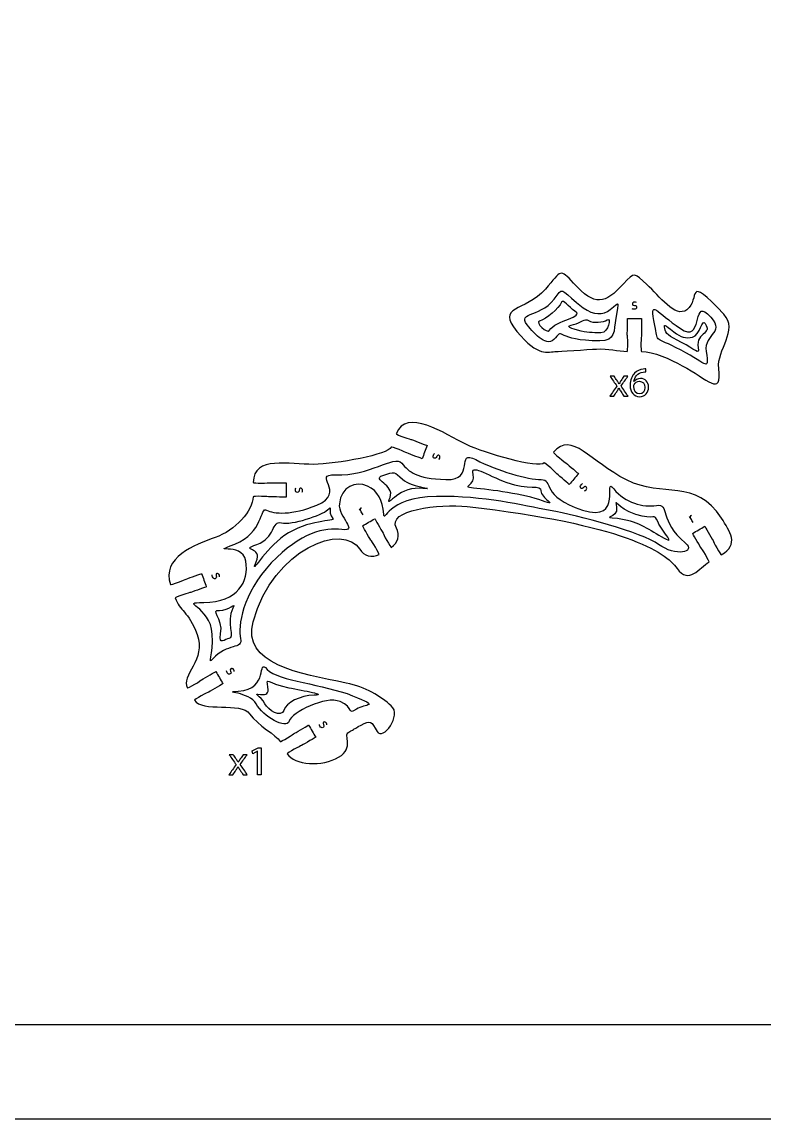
# Model space of a CAD drawing. Extents: x 0 to 1000, y 0 to 600.
# Drawn here: x 638.4 to 795.9, y 0 to 232.9 of the extents above; entities that cross this region are included whole.
import ezdxf

# ---------------------------------------------------------------- set-up
doc = ezdxf.new("R2010")
doc.units = 0
doc.header["$MEASUREMENT"] = 0
doc.layers.add('DEFAULT', color=7, linetype='CONTINUOUS')

msp = doc.modelspace()

# ---------------------------------------------------------------- linework, layer by layer
at = {"layer": 'DEFAULT', "color": 250}
for points in [[(0.05, 600.05), (1000.05, 600.05), (1000.05, 0.05), (0.05, 0.05)], [(688.46, 78.1), (688.45, 78.1), (687.45, 77.57), (687.3, 78.16), (688.56, 78.83), (689.21, 78.83), (689.21, 73.1), (688.47, 73.1), (688.47, 78.1)]]:
    msp.add_lwpolyline(points, close=True, dxfattribs=at)
msp.add_lwpolyline([(349.46, 570.05), (980.05, 570.05), (980.05, 20.05), (203.88, 20.05), (203.88, 570.05), (223.88, 570.05)], dxfattribs=at)
at = {"layer": 'DEFAULT', "color": 1}
for points, knots in [([(778.59, 159.92), (775.97, 161.29), (772.51, 162.94), (769.92, 162.94), (769.86, 162.96), (769.82, 163.73), (769.82, 164.69), (769.83, 165.65), (769.93, 166.26), (769.93, 166.44), (769.93, 167.32), (769.93, 169.94), (769.93, 169.94), (768.93, 169.94), (767.93, 169.95), (766.94, 169.95), (766.94, 169.95), (766.93, 167.32), (766.93, 166.44), (766.93, 166.27), (767.03, 165.66), (767.03, 164.69), (767.02, 163.73), (766.98, 162.94), (766.92, 162.94), (764.87, 162.95), (762.94, 163.63), (760.38, 163.45), (758.71, 163.34), (751.98, 162.94), (751.93, 162.94), (749.93, 162.9), (748.1, 161.62), (743.51, 167.19), (738.92, 172.76), (745.17, 171.2), (749.53, 176.16), (753.09, 180.22), (752.59, 180.58), (755.5, 177.44), (760.17, 172.42), (762.11, 172.96), (766.1, 177.28), (768.57, 179.96), (768.43, 179.53), (771.09, 177.15), (773.72, 174.79), (777.04, 169.88), (779.59, 171.8), (782.5, 174), (779.06, 179.72), (787.42, 170.82), (790.6, 167.43), (785.85, 163.38), (786.35, 159.32), (787.11, 153.11), (783.92, 157.14), (778.59, 159.92)], [1, 1, 1, 1, 2, 2, 2, 3, 3, 3, 4, 4, 4, 5, 5, 5, 13.500006, 13.500006, 13.500006, 14.500006, 14.500006, 14.500006, 15.500006, 15.500006, 15.500006, 16.500006, 16.500006, 16.500006, 17.500006, 17.500006, 17.500006, 18.500006, 18.500006, 18.500006, 19.500006, 19.500006, 19.500006, 20.500006, 20.500006, 20.500006, 21.500006, 21.500006, 21.500006, 22.500006, 22.500006, 22.500006, 23.500006, 23.500006, 23.500006, 24.500006, 24.500006, 24.500006, 25.500006, 25.500006, 25.500006, 26.500006, 26.500006, 26.500006, 27.500006, 27.500006, 27.500006, 27.500006]), ([(786.88, 119.76), (786.83, 119.74), (786.4, 120.39), (785.92, 121.23), (785.44, 122.07), (785.22, 122.65), (785.13, 122.79), (784.69, 123.55), (783.38, 125.83), (783.38, 125.83), (782.51, 125.33), (781.65, 124.83), (780.78, 124.33), (780.78, 124.33), (782.09, 122.05), (782.53, 121.3), (782.62, 121.14), (783.01, 120.67), (783.49, 119.83), (783.98, 118.99), (784.33, 118.29), (784.28, 118.27), (782.21, 117.07), (779.99, 113.34), (777.5, 116.89), (775.01, 120.43), (765.99, 126.29), (732.95, 130.03), (727.06, 130.7), (715.73, 129.28), (717.93, 125.47), (718.76, 124.03), (718.27, 122.2), (716.83, 121.37), (716.79, 121.34), (716.36, 122), (715.87, 122.83), (715.39, 123.67), (715.17, 124.25), (715.08, 124.4), (714.65, 125.15), (713.33, 127.43), (713.33, 127.43), (712.47, 126.93), (711.6, 126.43), (710.73, 125.93), (710.73, 125.93), (712.05, 123.66), (712.49, 122.9), (712.57, 122.75), (712.96, 122.27), (713.45, 121.43), (713.93, 120.59), (714.29, 119.9), (714.24, 119.87), (712.8, 119.04), (710.97, 119.53), (710.14, 120.96), (706.87, 126.62), (691.85, 121.31), (687.51, 105.58), (685.06, 96.66), (697.36, 94.53), (707.29, 92.58), (711.38, 91.78), (714.53, 89.74), (716.84, 87.75), (719.14, 85.76), (715, 80.19), (713.82, 82.3), (712.64, 84.42), (712.4, 84.8), (710.41, 83.65), (708.59, 82.59), (709.31, 83.01), (707.82, 82.15), (706.53, 81.4), (709.09, 78.9), (705.66, 76.84), (702.24, 74.79), (696.17, 75.1), (694.75, 77.56), (694.72, 77.61), (695.37, 78.04), (696.21, 78.52), (697.05, 79.01), (697.63, 79.22), (697.77, 79.31), (698.53, 79.75), (700.8, 81.06), (700.8, 81.06), (700.3, 81.93), (699.8, 82.8), (699.3, 83.66), (699.3, 83.66), (697.03, 82.35), (696.27, 81.91), (696.12, 81.82), (695.65, 81.43), (694.81, 80.95), (693.97, 80.46), (693.27, 80.11), (693.24, 80.16), (692.43, 81.6), (688.56, 83.46), (686.77, 86.05), (685, 88.64), (676.55, 86.33), (675.05, 88.92), (675.02, 88.97), (675.68, 89.4), (676.51, 89.89), (677.35, 90.37), (677.93, 90.59), (678.08, 90.67), (678.84, 91.12), (681.11, 92.43), (681.11, 92.43), (680.61, 93.29), (680.11, 94.16), (679.61, 95.02), (679.61, 95.02), (677.34, 93.71), (676.58, 93.27), (676.43, 93.19), (675.95, 92.79), (675.11, 92.31), (674.27, 91.83), (673.58, 91.48), (673.55, 91.52), (672.05, 94.12), (677.65, 97.53), (675.64, 102.87), (673.73, 107.93), (671.96, 107.81), (670.96, 110.65), (670.94, 110.7), (671.67, 111), (672.58, 111.32), (673.5, 111.64), (674.1, 111.75), (674.26, 111.81), (675.09, 112.1), (677.57, 112.96), (677.57, 112.96), (677.24, 113.91), (676.91, 114.85), (676.57, 115.8), (676.57, 115.8), (674.1, 114.92), (673.27, 114.64), (673.11, 114.58), (672.57, 114.28), (671.65, 113.96), (670.74, 113.64), (669.99, 113.42), (669.97, 113.47), (667.98, 119.14), (675.16, 121.96), (679.45, 123.45), (683.74, 124.95), (687.48, 129.11), (687.51, 132.12), (687.51, 132.17), (688.3, 132.21), (689.26, 132.19), (690.23, 132.18), (690.84, 132.08), (691.01, 132.08), (691.89, 132.07), (694.51, 132.03), (694.51, 132.03), (694.53, 133.03), (694.54, 134.04), (694.55, 135.04), (694.55, 135.04), (691.92, 135.06), (691.05, 135.08), (690.87, 135.08), (690.26, 134.98), (689.3, 134.99), (688.33, 135), (687.55, 135.06), (687.55, 135.11), (687.61, 140.92), (695.3, 138.89), (700.29, 138.98), (705.28, 139.06), (716.3, 141.07), (716.83, 142.65), (716.85, 142.7), (717.6, 142.46), (718.5, 142.12), (719.41, 141.78), (719.94, 141.47), (720.1, 141.41), (720.92, 141.1), (723.38, 140.18), (723.38, 140.18), (723.73, 141.11), (724.08, 142.05), (724.44, 142.98), (724.44, 142.98), (721.98, 143.91), (721.16, 144.22), (721, 144.28), (720.39, 144.4), (719.49, 144.74), (718.58, 145.08), (717.87, 145.4), (717.89, 145.45), (720, 151.07), (728.05, 145.49), (732.91, 143.13), (736.52, 141.38), (748.19, 138), (749.29, 139.28), (749.32, 139.33), (749.95, 138.85), (750.68, 138.22), (751.41, 137.59), (751.81, 137.12), (751.94, 137), (752.61, 136.43), (754.6, 134.73), (754.6, 134.73), (755.25, 135.48), (755.9, 136.24), (756.55, 137), (756.55, 137), (754.56, 138.71), (753.9, 139.28), (753.77, 139.39), (753.24, 139.71), (752.5, 140.35), (751.77, 140.97), (751.2, 141.52), (751.24, 141.56), (755.15, 146.11), (759.05, 139.58), (766.78, 135.66), (774.5, 131.73), (781.42, 136.11), (786.91, 127.56), (788.72, 124.73), (790.76, 122.01), (786.88, 119.76)], [1, 1, 1, 1, 2, 2, 2, 3, 3, 3, 4, 4, 4, 12.507608, 12.507608, 12.507608, 13.507608, 13.507608, 13.507608, 14.507608, 14.507608, 14.507608, 15.507608, 15.507608, 15.507608, 16.507608, 16.507608, 16.507608, 17.507608, 17.507608, 17.507608, 18.507608, 18.507608, 18.507608, 19.507608, 19.507608, 19.507608, 20.507608, 20.507608, 20.507608, 21.507608, 21.507608, 21.507608, 22.507608, 22.507608, 22.507608, 31.01156, 31.01156, 31.01156, 32.01156, 32.01156, 32.01156, 33.01156, 33.01156, 33.01156, 34.01156, 34.01156, 34.01156, 35.01156, 35.01156, 35.01156, 36.01156, 36.01156, 36.01156, 37.01156, 37.01156, 37.01156, 38.01156, 38.01156, 38.01156, 39.01156, 39.01156, 39.01156, 40.01156, 40.01156, 40.01156, 41.01156, 41.01156, 41.01156, 42.01156, 42.01156, 42.01156, 43.01156, 43.01156, 43.01156, 44.01156, 44.01156, 44.01156, 45.01156, 45.01156, 45.01156, 46.01156, 46.01156, 46.01156, 54.510507, 54.510507, 54.510507, 55.510507, 55.510507, 55.510507, 56.510507, 56.510507, 56.510507, 57.510507, 57.510507, 57.510507, 58.510507, 58.510507, 58.510507, 59.510507, 59.510507, 59.510507, 60.510507, 60.510507, 60.510507, 61.510507, 61.510507, 61.510507, 62.510507, 62.510507, 62.510507, 71.014459, 71.014459, 71.014459, 72.014459, 72.014459, 72.014459, 73.014459, 73.014459, 73.014459, 74.014459, 74.014459, 74.014459, 75.014459, 75.014459, 75.014459, 76.014459, 76.014459, 76.014459, 77.014459, 77.014459, 77.014459, 78.014459, 78.014459, 78.014459, 79.014459, 79.014459, 79.014459, 87.525235, 87.525235, 87.525235, 88.525235, 88.525235, 88.525235, 89.525235, 89.525235, 89.525235, 90.525235, 90.525235, 90.525235, 91.525235, 91.525235, 91.525235, 92.525235, 92.525235, 92.525235, 93.525235, 93.525235, 93.525235, 94.525235, 94.525235, 94.525235, 95.525235, 95.525235, 95.525235, 104.035822, 104.035822, 104.035822, 105.035822, 105.035822, 105.035822, 106.035822, 106.035822, 106.035822, 107.035822, 107.035822, 107.035822, 108.035822, 108.035822, 108.035822, 109.035822, 109.035822, 109.035822, 110.035822, 110.035822, 110.035822, 111.035822, 111.035822, 111.035822, 112.035822, 112.035822, 112.035822, 120.542385, 120.542385, 120.542385, 121.542385, 121.542385, 121.542385, 122.542385, 122.542385, 122.542385, 123.542385, 123.542385, 123.542385, 124.542385, 124.542385, 124.542385, 125.542385, 125.542385, 125.542385, 126.542385, 126.542385, 126.542385, 127.542385, 127.542385, 127.542385, 128.542385, 128.542385, 128.542385, 137.044978, 137.044978, 137.044978, 138.044978, 138.044978, 138.044978, 139.044978, 139.044978, 139.044978, 140.044978, 140.044978, 140.044978, 141.044978, 141.044978, 141.044978, 142.044978, 142.044978, 142.044978, 143.044978, 143.044978, 143.044978, 143.044978])]:
    msp.add_open_spline(points, degree=3, knots=knots, dxfattribs=at)
at = {"layer": 'DEFAULT', "color": 5}
for points, knots in [([(761.08, 165.18), (764.48, 165.18), (764.04, 167.21), (764.47, 169.99), (765.03, 173.68), (765.56, 173.68), (763.3, 171.84), (761.8, 170.61), (759.72, 170.61), (757.59, 172.19), (753.3, 175.38), (753.28, 176.84), (752.03, 174.85), (748.98, 169.96), (743.37, 171.49), (745.68, 168.58), (747.31, 166.53), (749.94, 163.58), (751.66, 165.8), (753.4, 168.04), (751.82, 165.18), (761.08, 165.18)], [0, 0, 0, 0, 1, 1, 1, 2, 2, 2, 3, 3, 3, 4, 4, 4, 5, 5, 5, 6, 6, 6, 7, 7, 7, 7]), ([(783.92, 170.95), (780.75, 173.85), (783.03, 164.55), (778.18, 167.79), (773.22, 171.1), (771.37, 174.68), (772.78, 168.41), (773.58, 164.86), (772.38, 166.11), (777.18, 163.81), (783.78, 160.64), (784.34, 158.14), (783.66, 162.93), (783.1, 166.86), (788.37, 166.86), (783.92, 170.95)], [0, 0, 0, 0, 1, 1, 1, 2, 2, 2, 3, 3, 3, 4, 4, 4, 5, 5, 5, 5]), ([(779.23, 122.3), (773.57, 126.99), (775.99, 130.79), (773.13, 130.28), (770.27, 129.77), (766.53, 130.81), (764.04, 133.78), (761.55, 136.74), (766.31, 126.4), (757.4, 129.27), (748.48, 132.13), (751.34, 135.75), (748.61, 135.75), (745.87, 135.75), (739.27, 137.61), (734.78, 139.98), (730.3, 142.35), (734.9, 135.49), (728.43, 135.75), (721.96, 136), (720.67, 137.35), (719.05, 139.22), (717.43, 141.09), (712.24, 136.4), (705.03, 136.74), (699.71, 136.99), (707.57, 133.07), (701.02, 130.31), (695.86, 128.14), (691.79, 128.44), (690.38, 129.27), (688.96, 130.1), (689.71, 124.41), (683.65, 122.05), (677.59, 119.68), (685.19, 122.83), (685.95, 118.46), (686.7, 114.13), (684.31, 109.75), (677.05, 109.68), (671.49, 109.63), (678.5, 109.1), (678.84, 102.92), (679.07, 98.58), (677.77, 96.29), (678.96, 97.69), (681.9, 101.13), (685.48, 99.6), (684.85, 102.04), (684.23, 104.49), (685.19, 111.58), (691.37, 118.05), (697.64, 124.62), (702.66, 125.62), (706.35, 125.16), (710.05, 124.71), (705.48, 127.78), (705.81, 130.62), (706.23, 134.19), (709.25, 135.6), (711.79, 134.37), (714.03, 133.29), (714.99, 131.43), (715.23, 128.4), (715.4, 126.4), (715.65, 131.98), (726.44, 132.16), (736.6, 132.34), (744.66, 130.26), (750.55, 129.19), (756.44, 128.11), (770.05, 124.54), (773.58, 121.97), (777.11, 119.39), (781.68, 120.27), (779.23, 122.3)], [1, 1, 1, 1, 2, 2, 2, 3, 3, 3, 4, 4, 4, 5, 5, 5, 6, 6, 6, 7, 7, 7, 8, 8, 8, 9, 9, 9, 10, 10, 10, 11, 11, 11, 12, 12, 12, 13, 13, 13, 14, 14, 14, 15, 15, 15, 16, 16, 16, 17, 17, 17, 18, 18, 18, 19, 19, 19, 20, 20, 20, 21, 21, 21, 22, 22, 22, 23, 23, 23, 24, 24, 24, 25, 25, 25, 26, 26, 26, 26]), ([(684.35, 90.84), (680.56, 90.6), (686.76, 90.79), (688.17, 88.14), (689.58, 85.48), (694.61, 82.66), (695.14, 84.49), (695.68, 86.31), (702.94, 89.97), (705.98, 88.64), (709.01, 87.31), (707.51, 85.73), (709.42, 87.02), (711.33, 88.3), (714.77, 87.43), (708.63, 89.88), (702.48, 92.33), (692.86, 92.99), (690.49, 95.48), (688.13, 97.98), (691.2, 91.27), (684.35, 90.84)], [0, 0, 0, 0, 1, 1, 1, 2, 2, 2, 3, 3, 3, 4, 4, 4, 5, 5, 5, 6, 6, 6, 7, 7, 7, 7])]:
    msp.add_open_spline(points, degree=3, knots=knots, dxfattribs=at)
at = {"layer": 'DEFAULT', "color": 3}
for points, knots in [([(748.27, 169.39), (749.89, 169.83), (752.31, 171.98), (752.98, 173.4), (753.33, 174.15), (754.47, 172.31), (755.77, 171.52), (758.08, 170.11), (751.73, 169.72), (750.37, 167.41), (749.9, 166.62), (747.31, 169.13), (748.27, 169.39)], [0, 0, 0, 0, 1, 1, 1, 2, 2, 2, 3, 3, 3, 4, 4, 4, 4]), ([(761.32, 166.92), (763.12, 166.92), (763.47, 170.24), (762.65, 169.65), (761.88, 169.1), (759.67, 168.87), (758.71, 169.49), (757.87, 170.03), (757.09, 169.03), (755.51, 168.66), (753.93, 168.29), (754.26, 168.04), (756.38, 167.46), (758.5, 166.88), (759.39, 166.92), (761.32, 166.92)], [0, 0, 0, 0, 1, 1, 1, 2, 2, 2, 3, 3, 3, 4, 4, 4, 5, 5, 5, 5]), ([(776.81, 167.11), (774.68, 168.7), (774.69, 168.79), (774.88, 167.79), (775.06, 166.79), (775.62, 166.19), (778.43, 164.84), (781.23, 163.49), (782.28, 161.94), (781.97, 163.74), (781.66, 165.55), (782.6, 166.17), (783.28, 166.85), (783.97, 167.54), (784.09, 167.6), (783.47, 168.85), (782.85, 170.09), (782.35, 166.36), (780.79, 165.98), (779.24, 165.61), (778.37, 165.94), (776.81, 167.11)], [0, 0, 0, 0, 1, 1, 1, 2, 2, 2, 3, 3, 3, 4, 4, 4, 5, 5, 5, 6, 6, 6, 7, 7, 7, 7]), ([(719.22, 135.81), (717.42, 137.44), (717.66, 137.48), (715.05, 136.61), (712.43, 135.74), (717.65, 134.7), (716.57, 131.95), (715.49, 129.2), (718.04, 134.11), (722.77, 133.9), (727.5, 133.69), (721.21, 134), (719.22, 135.81)], [0, 0, 0, 0, 1, 1, 1, 2, 2, 2, 3, 3, 3, 4, 4, 4, 4]), ([(734.28, 133.94), (737.76, 133.65), (745.18, 132.63), (748.91, 131.26), (752.65, 129.89), (748.47, 131.87), (748.6, 133.34), (748.72, 134.81), (745.86, 133.44), (741.38, 135.12), (736.9, 136.8), (733.47, 139.23), (734.22, 136.87), (734.97, 134.5), (731.3, 134.19), (734.28, 133.94)], [0, 0, 0, 0, 1, 1, 1, 2, 2, 2, 3, 3, 3, 4, 4, 4, 5, 5, 5, 5]), ([(704.44, 127.49), (703.18, 129.14), (704.48, 130.42), (703.32, 129.31), (702.16, 128.19), (695.64, 126.03), (693.53, 126.57), (691.41, 127.11), (692.25, 123.38), (688.3, 121.97), (684.36, 120.56), (689.75, 121.63), (688.17, 118.27), (686.59, 114.91), (690.16, 121.09), (694.02, 123.79), (699.24, 127.43), (704.98, 126.78), (704.44, 127.49)], [0, 0, 0, 0, 1, 1, 1, 2, 2, 2, 3, 3, 3, 4, 4, 4, 5, 5, 5, 6, 6, 6, 6]), ([(773.44, 126.71), (774.38, 124.48), (777.8, 121.49), (774.13, 123.66), (771.2, 125.39), (768.83, 127.09), (764.85, 127.53), (760.86, 127.96), (765.09, 127.34), (764.66, 129.83), (764.23, 132.32), (764.48, 129.71), (768.71, 128.33), (772.94, 126.97), (772.52, 128.9), (773.44, 126.71)], [0, 0, 0, 0, 1, 1, 1, 2, 2, 2, 3, 3, 3, 4, 4, 4, 5, 5, 5, 5]), ([(680.4, 107.98), (678.13, 108.17), (681.27, 106.36), (680.62, 103), (680.1, 100.31), (681.59, 102.02), (682.39, 102.02), (683.72, 102.02), (681.68, 105.52), (683.24, 108.48), (684.1, 110.1), (682.34, 107.81), (680.4, 107.98)], [0, 0, 0, 0, 1, 1, 1, 2, 2, 2, 3, 3, 3, 4, 4, 4, 4]), ([(690.66, 91.67), (690.86, 90.35), (690.37, 90), (689.08, 90.17), (687.22, 90.42), (689.04, 89.97), (690, 88.18), (690.71, 86.84), (693.48, 85.11), (694.02, 86.77), (694.56, 88.43), (697.47, 89.92), (700.46, 90.01), (703.45, 90.09), (698.28, 90.95), (695.06, 91.58), (690.25, 92.54), (690.29, 94.12), (690.66, 91.67)], [0, 0, 0, 0, 1, 1, 1, 2, 2, 2, 3, 3, 3, 4, 4, 4, 5, 5, 5, 6, 6, 6, 6])]:
    msp.add_open_spline(points, degree=3, knots=knots, dxfattribs=at)
at = {"layer": 'DEFAULT', "color": 250}
for points, knots in [([(768.85, 173.31), (768.77, 173.36), (768.64, 173.4), (768.5, 173.4), (768.19, 173.4), (768, 173.21), (768, 172.97), (768, 172.8), (768.2, 172.68), (768.42, 172.68), (768.77, 172.68), (768.9, 172.54), (768.9, 172.32), (768.9, 172.07), (768.71, 171.89), (768.36, 171.89), (768.2, 171.89), (768.05, 171.93), (767.95, 171.99)], [0, 0, 0, 0, 1, 1, 1, 2, 2, 2, 3, 3, 3, 4, 4, 4, 5, 5, 5, 6, 6, 6, 6]), ([(770.88, 158.61), (770.72, 158.61), (770.52, 158.61), (770.3, 158.57), (769.08, 158.37), (768.44, 157.48), (768.3, 156.53), (768.31, 156.53), (768.32, 156.53), (768.33, 156.53), (768.61, 156.9), (769.08, 157.2), (769.72, 157.2), (770.73, 157.2), (771.44, 156.47), (771.44, 155.35), (771.44, 154.3), (770.73, 153.33), (769.54, 153.33), (768.31, 153.33), (767.51, 154.28), (767.51, 155.77), (767.51, 156.9), (767.92, 157.79), (768.48, 158.35), (768.96, 158.82), (769.59, 159.11), (770.31, 159.2), (770.54, 159.23), (770.74, 159.24), (770.88, 159.24), (770.88, 159.03), (770.88, 158.82), (770.88, 158.61)], [1.8, 1.8, 1.8, 1.8, 2.8, 2.8, 2.8, 3.8, 3.8, 3.8, 3.88, 3.88, 3.88, 4.88, 4.88, 4.88, 5.88, 5.88, 5.88, 6.88, 6.88, 6.88, 7.88, 7.88, 7.88, 8.88, 8.88, 8.88, 9.88, 9.88, 9.88, 10.88, 10.88, 10.88, 12.68, 12.68, 12.68, 12.68]), ([(764.13, 157.69), (764.33, 157.38), (764.54, 157.08), (764.74, 156.77), (764.9, 156.53), (765.03, 156.31), (765.17, 156.08), (765.18, 156.08), (765.19, 156.08), (765.2, 156.08), (765.34, 156.33), (765.48, 156.55), (765.62, 156.78), (765.82, 157.08), (766.02, 157.39), (766.22, 157.69), (766.5, 157.69), (766.78, 157.69), (767.06, 157.69), (766.57, 157), (766.09, 156.31), (765.6, 155.62), (766.1, 154.89), (766.6, 154.15), (767.1, 153.42), (766.81, 153.42), (766.51, 153.42), (766.22, 153.42), (766.01, 153.74), (765.8, 154.06), (765.59, 154.38), (765.43, 154.63), (765.28, 154.87), (765.14, 155.12), (765.13, 155.12), (765.12, 155.12), (765.12, 155.12), (764.98, 154.87), (764.83, 154.64), (764.67, 154.38), (764.46, 154.06), (764.26, 153.74), (764.05, 153.42), (763.77, 153.42), (763.48, 153.42), (763.2, 153.42), (763.71, 154.15), (764.21, 154.87), (764.72, 155.6), (764.23, 156.29), (763.75, 156.99), (763.27, 157.68), (763.56, 157.68), (763.84, 157.68), (764.13, 157.69)], [0, 0, 0, 0, 3.117992, 3.117992, 3.117992, 4.11817, 4.11817, 4.11817, 4.198185, 4.198185, 4.198185, 5.198363, 5.198363, 5.198363, 8.280293, 8.280293, 8.280293, 10.650717, 10.650717, 10.650717, 17.807196, 17.807196, 17.807196, 25.366655, 25.366655, 25.366655, 27.867101, 27.867101, 27.867101, 31.112878, 31.112878, 31.112878, 32.113056, 32.113056, 32.113056, 32.163065, 32.163065, 32.163065, 33.163244, 33.163244, 33.163244, 36.398153, 36.398153, 36.398153, 38.818585, 38.818585, 38.818585, 46.340494, 46.340494, 46.340494, 53.542919, 53.542919, 53.542919, 55.983355, 55.983355, 55.983355, 55.983355]), ([(770.66, 155.3), (770.66, 156.12), (770.19, 156.61), (769.48, 156.61), (769.01, 156.61), (768.58, 156.32), (768.36, 155.91), (768.31, 155.82), (768.28, 155.71), (768.28, 155.56), (768.29, 154.62), (768.72, 153.92), (769.54, 153.92), (770.21, 153.92), (770.66, 154.48), (770.66, 155.3)], [1, 1, 1, 1, 2, 2, 2, 3, 3, 3, 4, 4, 4, 5, 5, 5, 6, 6, 6, 6]), ([(726.92, 139.99), (726.99, 140.05), (727.07, 140.16), (727.13, 140.3), (727.24, 140.59), (727.12, 140.83), (726.91, 140.91), (726.74, 140.97), (726.56, 140.83), (726.48, 140.62), (726.36, 140.3), (726.18, 140.22), (725.97, 140.3), (725.73, 140.38), (725.64, 140.63), (725.76, 140.96), (725.82, 141.1), (725.9, 141.23), (726, 141.3)], [0, 0, 0, 0, 1, 1, 1, 2, 2, 2, 3, 3, 3, 4, 4, 4, 5, 5, 5, 6, 6, 6, 6]), ([(697.9, 133.07), (697.95, 133.15), (697.99, 133.28), (698, 133.42), (698, 133.73), (697.81, 133.93), (697.58, 133.93), (697.4, 133.93), (697.28, 133.73), (697.28, 133.51), (697.28, 133.16), (697.13, 133.03), (696.91, 133.03), (696.66, 133.03), (696.48, 133.23), (696.49, 133.58), (696.49, 133.73), (696.53, 133.88), (696.59, 133.98)], [0, 0, 0, 0, 1, 1, 1, 2, 2, 2, 3, 3, 3, 4, 4, 4, 5, 5, 5, 6, 6, 6, 6]), ([(757.86, 133.34), (757.95, 133.37), (758.07, 133.45), (758.16, 133.55), (758.37, 133.79), (758.34, 134.06), (758.17, 134.21), (758.03, 134.32), (757.81, 134.25), (757.67, 134.08), (757.45, 133.82), (757.24, 133.81), (757.08, 133.95), (756.88, 134.12), (756.88, 134.38), (757.1, 134.64), (757.21, 134.76), (757.33, 134.85), (757.45, 134.89)], [0, 0, 0, 0, 1, 1, 1, 2, 2, 2, 3, 3, 3, 4, 4, 4, 5, 5, 5, 6, 6, 6, 6]), ([(710.85, 128.26), (710.68, 128.55), (710.51, 128.84), (710.35, 129.13), (710.26, 129.28), (710.18, 129.4), (710.11, 129.51)], [0, 0, 0, 0, 2.831766, 2.831766, 2.831766, 3.831766, 3.831766, 3.831766, 3.831766]), ([(710.27, 129.27), (710.23, 129.47), (710.3, 129.66), (710.45, 129.75), (710.48, 129.76), (710.5, 129.77), (710.52, 129.78)], [0, 0, 0, 0, 1, 1, 1, 2, 2, 2, 2]), ([(780.31, 127.67), (780.27, 127.87), (780.35, 128.05), (780.5, 128.14), (780.52, 128.16), (780.55, 128.17), (780.57, 128.17)], [0, 0, 0, 0, 1, 1, 1, 2, 2, 2, 2]), ([(780.89, 126.66), (780.73, 126.95), (780.56, 127.23), (780.39, 127.52), (780.31, 127.67), (780.23, 127.8), (780.16, 127.91)], [0, 0, 0, 0, 2.831766, 2.831766, 2.831766, 3.831766, 3.831766, 3.831766, 3.831766]), ([(680.4, 115.09), (680.42, 115.19), (680.41, 115.32), (680.37, 115.46), (680.26, 115.75), (680.02, 115.87), (679.8, 115.79), (679.64, 115.74), (679.59, 115.5), (679.67, 115.29), (679.78, 114.97), (679.69, 114.79), (679.48, 114.72), (679.24, 114.63), (679.01, 114.76), (678.89, 115.08), (678.84, 115.23), (678.83, 115.38), (678.85, 115.5)], [0, 0, 0, 0, 1, 1, 1, 2, 2, 2, 3, 3, 3, 4, 4, 4, 5, 5, 5, 6, 6, 6, 6]), ([(683.49, 95.05), (683.49, 95.14), (683.46, 95.27), (683.39, 95.4), (683.24, 95.67), (682.97, 95.74), (682.77, 95.62), (682.62, 95.53), (682.62, 95.3), (682.73, 95.11), (682.9, 94.81), (682.84, 94.61), (682.66, 94.51), (682.43, 94.38), (682.18, 94.46), (682.01, 94.76), (681.93, 94.89), (681.89, 95.04), (681.89, 95.16)], [0, 0, 0, 0, 1, 1, 1, 2, 2, 2, 3, 3, 3, 4, 4, 4, 5, 5, 5, 6, 6, 6, 6]), ([(703.18, 83.69), (703.18, 83.78), (703.16, 83.91), (703.08, 84.04), (702.93, 84.31), (702.67, 84.38), (702.46, 84.26), (702.31, 84.17), (702.31, 83.93), (702.42, 83.74), (702.6, 83.45), (702.54, 83.25), (702.35, 83.14), (702.13, 83.02), (701.87, 83.1), (701.7, 83.39), (701.62, 83.53), (701.58, 83.68), (701.58, 83.8)], [0, 0, 0, 0, 1, 1, 1, 2, 2, 2, 3, 3, 3, 4, 4, 4, 5, 5, 5, 6, 6, 6, 6]), ([(683.31, 77.36), (683.51, 77.06), (683.71, 76.75), (683.91, 76.45), (684.07, 76.21), (684.21, 75.99), (684.34, 75.75), (684.35, 75.75), (684.36, 75.75), (684.37, 75.75), (684.51, 76.01), (684.65, 76.23), (684.79, 76.46), (684.99, 76.76), (685.19, 77.06), (685.39, 77.36), (685.67, 77.36), (685.95, 77.36), (686.23, 77.36), (685.75, 76.68), (685.26, 75.99), (684.78, 75.3), (685.28, 74.57), (685.78, 73.83), (686.28, 73.1), (685.98, 73.1), (685.69, 73.1), (685.39, 73.1), (685.19, 73.42), (684.98, 73.74), (684.77, 74.06), (684.6, 74.3), (684.46, 74.54), (684.31, 74.8), (684.31, 74.8), (684.3, 74.8), (684.29, 74.8), (684.15, 74.54), (684, 74.31), (683.85, 74.06), (683.64, 73.74), (683.43, 73.42), (683.23, 73.1), (682.94, 73.1), (682.66, 73.1), (682.37, 73.1), (682.88, 73.82), (683.39, 74.55), (683.89, 75.27), (683.41, 75.97), (682.93, 76.66), (682.45, 77.36), (682.73, 77.36), (683.02, 77.36), (683.31, 77.36)], [0, 0, 0, 0, 3.117992, 3.117992, 3.117992, 4.11817, 4.11817, 4.11817, 4.198185, 4.198185, 4.198185, 5.198363, 5.198363, 5.198363, 8.280293, 8.280293, 8.280293, 10.650717, 10.650717, 10.650717, 17.807196, 17.807196, 17.807196, 25.366655, 25.366655, 25.366655, 27.867101, 27.867101, 27.867101, 31.112878, 31.112878, 31.112878, 32.113056, 32.113056, 32.113056, 32.163065, 32.163065, 32.163065, 33.163244, 33.163244, 33.163244, 36.398153, 36.398153, 36.398153, 38.818585, 38.818585, 38.818585, 46.340494, 46.340494, 46.340494, 53.542919, 53.542919, 53.542919, 55.983355, 55.983355, 55.983355, 55.983355])]:
    msp.add_open_spline(points, degree=3, knots=knots, dxfattribs=at)

doc.saveas('drawing.dxf')
